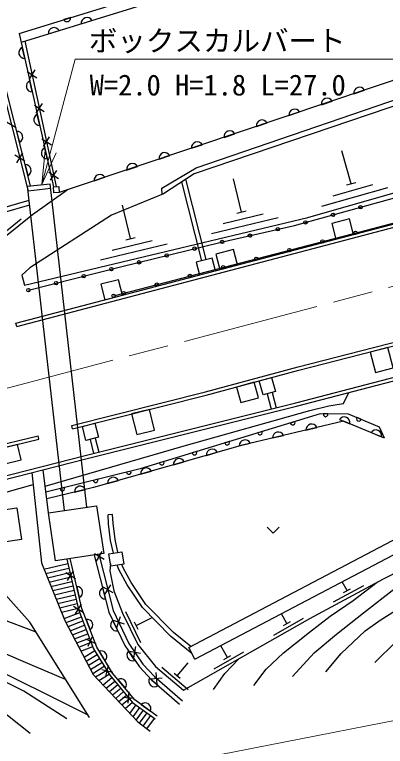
# Model space of a CAD drawing. Units: millimetres at full size, sheet at 1:1000; details may follow other scales. Extents: x 40000 to 680000, y 20000 to 380000.
# Drawn here: x 103998 to 136492, y 256551 to 320581 of the extents above; entities that cross this region are included whole.
import ezdxf
from ezdxf.enums import TextEntityAlignment as Align

# ---------------------------------------------------------------- set-up
doc = ezdxf.new("R2010")
doc.units = ezdxf.units.MM
doc.header["$LTSCALE"] = 1000
doc.linetypes.add('CHAIN', pattern=[18.5, 12, -1.5, 3.5, -1.5])
for name, color, linetype, lineweight in [('M-BGD', 7, 'Continuous', 25), ('M-BMK', 2, 'CHAIN', 13), ('M-STR-HTXT', 7, 'Continuous', 13), ('M-STR-STRC', 7, 'Continuous', 25)]:
    doc.layers.add(name, color=color, linetype=linetype, lineweight=lineweight)
doc.styles.add('ＭＳ ゴシック', font='')
doc.styles.get('ＭＳ ゴシック').set_extended_font_data('MS Gothic')

# ---------------------------------------------------------------- blocks, each defined once
blk = doc.blocks.new('open_arrow')
at = {"color": 0, "linetype": 'Continuous', "lineweight": -2}
blk.add_lwpolyline([(7.5, 1.25), (0, 0), (7.5, -1.25)], dxfattribs=at)

msp = doc.modelspace()

# ---------------------------------------------------------------- linework, layer by layer
at = {"layer": 'M-BGD'}
for p, q in [((108912, 320326), (108314, 320142)), ((109827, 319771), (110774, 320062)), ((104390, 318934), (107408, 305518)), ((106960, 318888), (107907, 319180)), ((104899, 318254), (107643, 305529)), ((104883, 316742), (104666, 317709)), ((102082, 317412), (105190, 305137)), ((105385, 305591), (102382, 317447)), ((105260, 314901), (105802, 315741)), ((105111, 315592), (105951, 315050)), ((105542, 313815), (105324, 314782)), ((133728, 313656), (134667, 313971)), ((105744, 312660), (106584, 312118)), ((105893, 311969), (106435, 312809)), ((130884, 312702), (131823, 313017)), ((106200, 310889), (105983, 311855)), ((128039, 311748), (128979, 312063)), ((103288, 311210), (104147, 310698)), ((125195, 310794), (126134, 311109)), ((104175, 310369), (104418, 309409)), ((122351, 309840), (123290, 310155)), ((106376, 309727), (107217, 309185)), ((106525, 309036), (107068, 309876)), ((106859, 307962), (106641, 308928)), ((119506, 308886), (120446, 309201)), ((133488, 305790), (132664, 308674)), ((104024, 308301), (104883, 307789)), ((104198, 307616), (104710, 308475)), ((116661, 307935), (117601, 308249)), ((104911, 307461), (105154, 306500)), ((107009, 306795), (107849, 306253)), ((107158, 306103), (107700, 306944)), ((113816, 306984), (114756, 307298)), ((110971, 306032), (111911, 306347)), ((120799, 299146), (119010, 306184)), ((123888, 303303), (123194, 306222)), ((105142, 305563), (107129, 305789)), ((108357, 277186), (105142, 305563)), ((110336, 277484), (107129, 305789)), ((120412, 299044), (118656, 305953)), ((130933, 303811), (136702, 305460)), ((131922, 304718), (135384, 305707)), ((133084, 305674), (133892, 305905)), ((105187, 305166), (107174, 305391)), ((105557, 303104), (108596, 305238)), ((114158, 300984), (113460, 303902)), ((122276, 302303), (125778, 303136)), ((123479, 303206), (124297, 303401)), ((101845, 300511), (104575, 302701)), ((121247, 301442), (127084, 302830)), ((113749, 300886), (114566, 301082)), ((111520, 299119), (117355, 300516)), ((112547, 299982), (116048, 300820)), ((104184, 293287), (104108, 293577)), ((126576, 287520), (126932, 286183)), ((126124, 287400), (126479, 286070)), ((131456, 285635), (131054, 285636)), ((128556, 284962), (128172, 284845)), ((132461, 285150), (133378, 284775)), ((134363, 285170), (133993, 285326)), ((109082, 284336), (109009, 284627)), ((129524, 284228), (130488, 284457)), ((136417, 283533), (135975, 284493)), ((106121, 283439), (106050, 283730)), ((125686, 284090), (125302, 283973)), ((126605, 283536), (127569, 283764)), ((135237, 284015), (136155, 283640)), ((110609, 283414), (110914, 282190)), ((111062, 283527), (111367, 282303)), ((122816, 283217), (122431, 283100)), ((123686, 282843), (124650, 283072)), ((119945, 282344), (119561, 282227)), ((120803, 282012), (121756, 282282)), ((117075, 281472), (116691, 281355)), ((117917, 281193), (118870, 281463)), ((106960, 276975), (106495, 280756)), ((114193, 280641), (113803, 280544)), ((115031, 280374), (115984, 280645)), ((111281, 279920), (110891, 279823)), ((112146, 279553), (113098, 279825)), ((108369, 279198), (107979, 279102)), ((109243, 278797), (110206, 279030)), ((112588, 276839), (112188, 276819)), ((110987, 273428), (111849, 272920)), ((111164, 272743), (111672, 273605)), ((106570, 272052), (108658, 272544)), ((106724, 271677), (108750, 272154)), ((106877, 271302), (108841, 271765)), ((108481, 271753), (109331, 271227)), ((108643, 271065), (109169, 271915)), ((107031, 270928), (108933, 271376)), ((107184, 270553), (109025, 270986)), ((133137, 270178), (132719, 270958)), ((107338, 270178), (109117, 270597)), ((107492, 269803), (109208, 270208)), ((109438, 270540), (109666, 269576)), ((111967, 269454), (111719, 270414)), ((111738, 270523), (112600, 270016)), ((111915, 269839), (112423, 270700)), ((131957, 269205), (134601, 270622)), ((132829, 270012), (133446, 270343)), ((107645, 269429), (109300, 269818)), ((107799, 269054), (109392, 269429)), ((107953, 268679), (109484, 269040)), ((109331, 268145), (109857, 268995)), ((108106, 268304), (109575, 268650)), ((109169, 268833), (110020, 268307)), ((113711, 268342), (115038, 265651)), ((108335, 267748), (109704, 268272)), ((108504, 267385), (109847, 267899)), ((110259, 267661), (110613, 266736)), ((112951, 266966), (113286, 267909)), ((114644, 267129), (115989, 267793)), ((126704, 266292), (129312, 267773)), ((127860, 267293), (127374, 268150)), ((108691, 267028), (109990, 267525)), ((108879, 266671), (110133, 267152)), ((113042, 266668), (112616, 267562)), ((112647, 267605), (113590, 267270)), ((114489, 267443), (114798, 266815)), ((127556, 267120), (128164, 267466)), ((109066, 266315), (110276, 266778)), ((109253, 265958), (110419, 266405)), ((109440, 265602), (110562, 266031)), ((110207, 265971), (111120, 265563)), ((110459, 265310), (110867, 266224)), ((109627, 265245), (110705, 265658)), ((109815, 264888), (110848, 265284)), ((114437, 264308), (114624, 265290)), ((119797, 264170), (119262, 265188)), ((122643, 264330), (122059, 265358)), ((110095, 264355), (111023, 264926)), ((110281, 264000), (111233, 264586)), ((111397, 264891), (111916, 264047)), ((114538, 264077), (113981, 264897)), ((114040, 264893), (115022, 264705)), ((121487, 263328), (124095, 264810)), ((122339, 264157), (122947, 264503)), ((110467, 263645), (111442, 264245)), ((110654, 263290), (111652, 263904)), ((118245, 262731), (119217, 263874)), ((110840, 262935), (111861, 263563)), ((111098, 262624), (112071, 263223)), ((111628, 263268), (112601, 263036)), ((111998, 262666), (112230, 263638)), ((116908, 263474), (119194, 261531)), ((111378, 262327), (112280, 262882)), ((111758, 261922), (112522, 262565)), ((116559, 261878), (115808, 262524)), ((115946, 262467), (116943, 262541)), ((116482, 262005), (116407, 263003)), ((117979, 262958), (118512, 262505)), ((112032, 261630), (112780, 262258)), ((112306, 261338), (113037, 261952)), ((113054, 262398), (113691, 261639)), ((112581, 261046), (113294, 261646)), ((112855, 260754), (113551, 261339)), ((113947, 260318), (114034, 261314)), ((113129, 260463), (113808, 261033)), ((113403, 260171), (114066, 260727)), ((113492, 260860), (114488, 260773)), ((113678, 259879), (114323, 260420)), ((114098, 259432), (114641, 260180)), ((115095, 260221), (115897, 259638)), ((114376, 259135), (114965, 259944)), ((114655, 258838), (115289, 259709)), ((114956, 258571), (115612, 259474)), ((115276, 258331), (115936, 259239)), ((115596, 258091), (116259, 259004))]:
    msp.add_line(p, q, dxfattribs=at)
for points in [[(104390, 318934), (118659, 323327), (124032, 325023), (132486, 329208), (139982, 333087), (144348, 335130), (148751, 336662), (154069, 337935), (158647, 338633), (165426, 339361), (174509, 339545), (185374, 339503), (192902, 339424), (198656, 339010), (205056, 337984), (213783, 336143), (224847, 333642), (229705, 332780), (234550, 332115), (238300, 332115), (241682, 332281), (247356, 333182), (254167, 334852), (255851, 335570)], [(256505, 334979), (254421, 334091), (247514, 332397), (241764, 331484), (238319, 331315), (234495, 331315), (229581, 331990), (224689, 332857), (213612, 335361), (204910, 337197), (198564, 338215), (192869, 338624), (185368, 338703), (174515, 338745), (165477, 338562), (158750, 337840), (154223, 337149), (148976, 335893), (144650, 334388), (140335, 332369), (132847, 328494), (124332, 324278), (118897, 322563), (104566, 318151)], [(199116, 328995), (191483, 328236), (185120, 327474), (177101, 326365), (170981, 325008), (161242, 322484), (142817, 316705), (119928, 309028), (108596, 305238), (107903, 305024)], [(116922, 304853), (116914, 305392), (119908, 307174), (142083, 314769), (149120, 317026), (155835, 318699), (165935, 321103), (169858, 322067), (176493, 323302), (186109, 324905), (197904, 327068), (201771, 327384), (204388, 327103), (204376, 326777)], [(233722, 316216), (233905, 317748), (232260, 318507), (230563, 318895), (222039, 321774), (211421, 325091), (206487, 326395), (204418, 326775), (201564, 326880), (198397, 326628), (195230, 326144), (187349, 324696), (169766, 321635), (162849, 319879), (148695, 316457), (119742, 306661), (117046, 304903), (112486, 303047), (105336, 298423), (104644, 297797), (104852, 296906)], [(104852, 296906), (117944, 300040), (129706, 302837), (145743, 307420), (153405, 309330), (159005, 310676), (165527, 311993), (173891, 314093), (177597, 315004), (180539, 315538), (193845, 316807), (200877, 317309), (202783, 317225)], [(105207, 296474), (113278, 298506), (122103, 300674), (128524, 302132), (138148, 304777), (145168, 306847), (150878, 308310), (156523, 309627), (166454, 311684), (172670, 313366), (177594, 314562), (180421, 315128), (185582, 315695), (193874, 316424), (206556, 317221), (214163, 317423), (223432, 317182), (229130, 316817), (236468, 315396), (250024, 313095), (251831, 312572), (254872, 312687), (260581, 313986), (267113, 315972)], [(104108, 293577), (144401, 304156), (155076, 306881), (162146, 308683), (168158, 309921), (176852, 311463), (183874, 312335), (190110, 312938), (196674, 313337), (202520, 313573), (211278, 313524), (222137, 313175), (233495, 312330), (240586, 311466), (253065, 309246)], [(104184, 293287), (144477, 303866), (155151, 306590), (162214, 308390), (168214, 309627), (176897, 311166), (183907, 312036), (190133, 312639), (196689, 313037), (202525, 313273), (211272, 313224), (222121, 312876), (233466, 312031), (240542, 311169), (253013, 308951)], [(62195, 291356), (69224, 293382), (77768, 296115), (85325, 298634), (90813, 300270), (97909, 302223), (105281, 304337)], [(62305, 290972), (69340, 292999), (77892, 295734), (85445, 298253), (90923, 299886), (98017, 301838), (105326, 303934)], [(62967, 287980), (67562, 289505), (69876, 290263), (82373, 293495), (93193, 296274), (99118, 299532), (102094, 300326), (105557, 303104)], [(109009, 284627), (120719, 287568), (128838, 289750), (135448, 291442), (141422, 292979), (161210, 298191), (168198, 299925), (170951, 300502), (175866, 301249), (180875, 301718), (191445, 302349), (201691, 302779), (209677, 302651), (219653, 302175), (229411, 301159), (241350, 299251), (250249, 297139)], [(109082, 284336), (120794, 287277), (128914, 289460), (135523, 291152), (141498, 292689), (161285, 297900), (168265, 299632), (171004, 300206), (175902, 300951), (180898, 301419), (191460, 302049), (201694, 302479), (209667, 302351), (219630, 301876), (229372, 300861), (241292, 298956), (250180, 296847)], [(66743, 270918), (110177, 282006), (128633, 286607), (149158, 291956), (167133, 296579), (171054, 297396), (175360, 298257), (179648, 298734), (183831, 299108), (193759, 299729), (198349, 299900), (208453, 299772), (216747, 299585), (223355, 299083), (230266, 298227), (242199, 296138), (252670, 293548), (262033, 290559), (272897, 286381), (286023, 280739), (297765, 274514), (305853, 269663), (312164, 265381)], [(66817, 270628), (110250, 281715), (128707, 286317), (149233, 291666), (167201, 296286), (171115, 297102), (175406, 297960), (179677, 298436), (183854, 298809), (193774, 299430), (198352, 299600), (208447, 299472), (216732, 299285), (223325, 298785), (230222, 297931), (242137, 295844), (252588, 293259), (261933, 290276), (272784, 286103), (285893, 280468), (297618, 274253), (305692, 269410), (311995, 265133)], [(121617, 298174), (121325, 299284), (119922, 298916), (120214, 297806)], [(128338, 262661), (130260, 264730), (132209, 266356), (134575, 268224), (137363, 270394), (138412, 271187), (140563, 272370), (143224, 273942), (146683, 276284), (150101, 278733), (151634, 279553), (153977, 281573), (158456, 285541), (160351, 287288), (163204, 290917)], [(131263, 263078), (132610, 264686), (134726, 266663), (136045, 267583), (139274, 269648), (141896, 271344), (146306, 274331), (149132, 276019), (153821, 279321), (156106, 281048), (159068, 283565), (163765, 288019), (166303, 290940)], [(169420, 290962), (168469, 289444), (166564, 287318), (164070, 284822), (161784, 282768), (159918, 281333), (157556, 279507), (155778, 278252), (153990, 277300), (148371, 273762), (145162, 271473), (143752, 270352), (140943, 268575), (138620, 266788), (137407, 265705), (135554, 263879)], [(106671, 279328), (118846, 282844), (129879, 285951), (131535, 286363), (132820, 286542), (133284, 287509)], [(135975, 284493), (133269, 285630), (130774, 285636), (115002, 280841), (106737, 278794)], [(136417, 283533), (132808, 285008), (123978, 282912), (114006, 280084), (110916, 279202), (106808, 278209)], [(112397, 272535), (112347, 271911), (112696, 270167), (113439, 268214), (114796, 265465), (116351, 263554), (118811, 261463), (129861, 267740), (136322, 271205), (141385, 273782), (141729, 275011), (140754, 284240), (140147, 285050), (139288, 285059)], [(119262, 265188), (139392, 275762), (138128, 285057)], [(119797, 264170), (140640, 275119), (139288, 285059)], [(66178, 273470), (82240, 277490), (90837, 279736), (101686, 282664), (106050, 283730)], [(66251, 273179), (82315, 277199), (90914, 279446), (101761, 282374), (106121, 283439)], [(105512, 280505), (106343, 272605), (108411, 267563), (110883, 262853), (114786, 258699), (115880, 257877)], [(67153, 269064), (72160, 270146), (74246, 270502), (77282, 270620), (85276, 272809), (89760, 275015), (105621, 279466)], [(110564, 259072), (105327, 267415), (103201, 269801), (99705, 271778), (99155, 274086), (99203, 277665)], [(112662, 273455), (112409, 274574), (112227, 276033), (112188, 276819)], [(113052, 273543), (112804, 274643), (112625, 276068), (112588, 276839)], [(126128, 275733), (126658, 275203), (127189, 275733)], [(108566, 272933), (109601, 268540), (110922, 265091), (112347, 262774), (114342, 260397), (116326, 258955)], [(116503, 259198), (114548, 260618), (112591, 262950), (111192, 265225), (109889, 268629), (108864, 272978)], [(110973, 273296), (112265, 268298), (113663, 265364), (114930, 263500), (115982, 262374), (118457, 260244)], [(111371, 273356), (112643, 268436), (114011, 265564), (115244, 263750), (116259, 262663), (118718, 260547)], [(85042, 272745), (86671, 272507), (89193, 271902), (93910, 270388), (100417, 268607), (105847, 266585)], [(119530, 264679), (117661, 266207), (115197, 268701), (113857, 270696), (113132, 272014), (112995, 272417)], [(119431, 265277), (117931, 266503), (115508, 268955), (114199, 270904), (113499, 272176), (113397, 272477)], [(124964, 261876), (126049, 263316), (127576, 264732), (129841, 266556), (131662, 267948), (133664, 269312), (135783, 270916)], [(108466, 262415), (105762, 263553), (98870, 266473), (95227, 267957), (91029, 269250), (89339, 269718), (86747, 270207), (85686, 270374), (82943, 270301), (80892, 270104), (79122, 269646), (77150, 268925), (75526, 268082), (74056, 267154), (72869, 266186), (70933, 264563), (68619, 262439)], [(68885, 261239), (70007, 261876), (71245, 262823), (72963, 264342), (74191, 265497), (75495, 266301), (77764, 267404), (80086, 268299), (81747, 268843), (83381, 268926), (86498, 268895), (89558, 268645), (91692, 267906), (95705, 266365), (100597, 264175), (110416, 259308)], [(108579, 258974), (104793, 261371), (101780, 262890), (98761, 264136), (95814, 265275), (93260, 266061), (91328, 266665), (88066, 267333), (84995, 267804), (82349, 267817), (80777, 267621), (78310, 266650), (75479, 264972), (73435, 263571), (71090, 261555), (69176, 259921)], [(69565, 258164), (71445, 260074), (73830, 262122), (76143, 263774), (78679, 265477), (80610, 266297), (82275, 266632), (85680, 266588), (89646, 265964), (93154, 264830), (96603, 263292), (99899, 261535), (103372, 259278), (105372, 257717)], [(121442, 261538), (122435, 262927), (123647, 264210)]]:
    msp.add_lwpolyline(points, dxfattribs=at)
for points in [[(107408, 305518), (107879, 305540), (107903, 305024), (107433, 305002)], [(132156, 300941), (133704, 301347), (133348, 302702), (131801, 302295)], [(121995, 298273), (123543, 298680), (123187, 300034), (121640, 299627)], [(111918, 295628), (113466, 296034), (113110, 297388), (111563, 296982)], [(137171, 289668), (136711, 291458), (135162, 291059), (135622, 289269)], [(125438, 288526), (126520, 288817), (126849, 287594), (125767, 287303)], [(125001, 288408), (123456, 287993), (123819, 286641), (125365, 287056)], [(114256, 285635), (114707, 283843), (116258, 284233), (115808, 286025)], [(109941, 284552), (111028, 284824), (111336, 283597), (110250, 283324)], [(104239, 282979), (102685, 282599), (103017, 281239), (104571, 281619)], [(101218, 276988), (104188, 277436), (104608, 274651), (101638, 274203)], [(106960, 276975), (111181, 277611), (111813, 273423), (107592, 272786)], [(112268, 273395), (113401, 273566), (113561, 272502), (112428, 272331)]]:
    msp.add_lwpolyline(points, close=True, dxfattribs=at)
for centre in [(134314, 303724), (131904, 303061), (129493, 302399), (127066, 301801), (133884, 301492), (124628, 301247), (122190, 300694), (130983, 300726), (119762, 300099), (128079, 299973), (114907, 298906), (117334, 299502), (125176, 299219), (112480, 298305), (122272, 298466), (110056, 297695), (119368, 297712), (107631, 297085), (116464, 296959), (105207, 296474), (112674, 295975), (113560, 296205)]:
    msp.add_circle(centre, 150, dxfattribs=at)
for centre, radius, start, end in [((108597, 320286), 318, 207.00099, 7.21872), ((110329, 319823), 505, 28.28076, 185.93895), ((107462, 318941), 505, 28.28076, 185.93895), ((104870, 317247), 505, 113.84992, 271.50811), ((105528, 314320), 505, 113.84992, 271.50811), ((134229, 313721), 505, 29.71233, 187.37052), ((131384, 312767), 505, 29.71233, 187.37052), ((106187, 311393), 505, 113.84992, 271.50811), ((128540, 311813), 505, 29.71233, 187.37052), ((125696, 310859), 505, 29.71233, 187.37052), ((104202, 309865), 505, 295.38049, 93.03868), ((122852, 309905), 505, 29.71233, 187.37052), ((120007, 308951), 505, 29.71233, 187.37052), ((106845, 308467), 505, 113.84992, 271.50811), ((117162, 308000), 505, 29.66127, 187.31947), ((104938, 306957), 505, 295.38049, 93.03868), ((114317, 307048), 505, 29.66127, 187.31947), ((111472, 306097), 505, 29.66127, 187.31947), ((131255, 285604), 203, 170.89165, 8.81504), ((128373, 284873), 203, 187.94883, 25.87221), ((132882, 284872), 505, 348.93562, 146.59381), ((134166, 285219), 203, 148.24621, 346.1696), ((130028, 284248), 505, 24.52342, 182.18162), ((125503, 284001), 203, 187.94883, 25.87221), ((127110, 283555), 505, 24.52342, 182.18162), ((135659, 283737), 505, 348.93562, 146.59381), ((122633, 283128), 203, 187.94883, 25.87221), ((124191, 282862), 505, 24.52342, 182.18162), ((121307, 282053), 505, 27.0061, 184.66429), ((118420, 281234), 505, 27.0061, 184.66429), ((119762, 282256), 203, 187.94883, 25.87221), ((116892, 281383), 203, 187.94883, 25.87221), ((114006, 280562), 203, 184.95165, 22.87504), ((115534, 280415), 505, 27.0061, 184.66429), ((111094, 279841), 203, 184.95165, 22.87504), ((112649, 279595), 505, 27.0997, 184.75789), ((108182, 279119), 203, 184.95165, 22.87504), ((109747, 278819), 505, 24.76419, 182.42238), ((109457, 270036), 505, 294.43047, 92.08866), ((111937, 269958), 505, 115.66534, 273.32353), ((110345, 267163), 505, 302.12235, 99.78055), ((112917, 267157), 505, 126.63786, 284.29605), ((111573, 264418), 505, 312.75558, 110.41378), ((114340, 264542), 505, 135.37951, 293.0377), ((116247, 262275), 505, 150.45797, 308.11616), ((113298, 261956), 505, 321.18888, 118.84707), ((115439, 259850), 505, 335.15537, 132.81356)]:
    msp.add_arc(centre, radius, start, end, dxfattribs=at)
at = {"layer": 'M-BMK'}
msp.add_lwpolyline([(65205, 277870), (153195, 301013), (161998, 303040), (166082, 303891), (170312, 304666), (174274, 305247), (178368, 305843), (183794, 306378), (189014, 306817)], dxfattribs=at)
at = {"layer": 'M-STR-HTXT'}
for points in [[(106398, 305706), (109294, 316691), (139273, 316691)], [(72249, 246087), (168912, 265005), (183696, 267479), (196496, 268032), (217687, 267478), (232702, 265756), (242506, 263339), (296368, 242853)]]:
    msp.add_lwpolyline(points, dxfattribs=at)
at = {"layer": 'M-STR-STRC'}
for p, q in [((140250, 303132), (134242, 301542)), ((134242, 301542), (112674, 295945))]:
    msp.add_line(p, q, dxfattribs=at)

# ---------------------------------------------------------------- block references
at = {"layer": 'M-STR-HTXT', "xscale": 400, "yscale": 400, "rotation": 75.2}
msp.add_blockref('open_arrow', (106398, 305706), dxfattribs=at)

# ---------------------------------------------------------------- texts
at = {"layer": 'M-STR-HTXT', "style": 'ＭＳ ゴシック'}
for s, p in [('ボックスカルバート', (110503, 316826)), ('W=2.0 H=1.8 L=27.0', (110576, 312958))]:
    msp.add_text(s, height=1833, dxfattribs=at).set_placement(p, align=Align.BOTTOM_LEFT)

doc.saveas('drawing.dxf')
